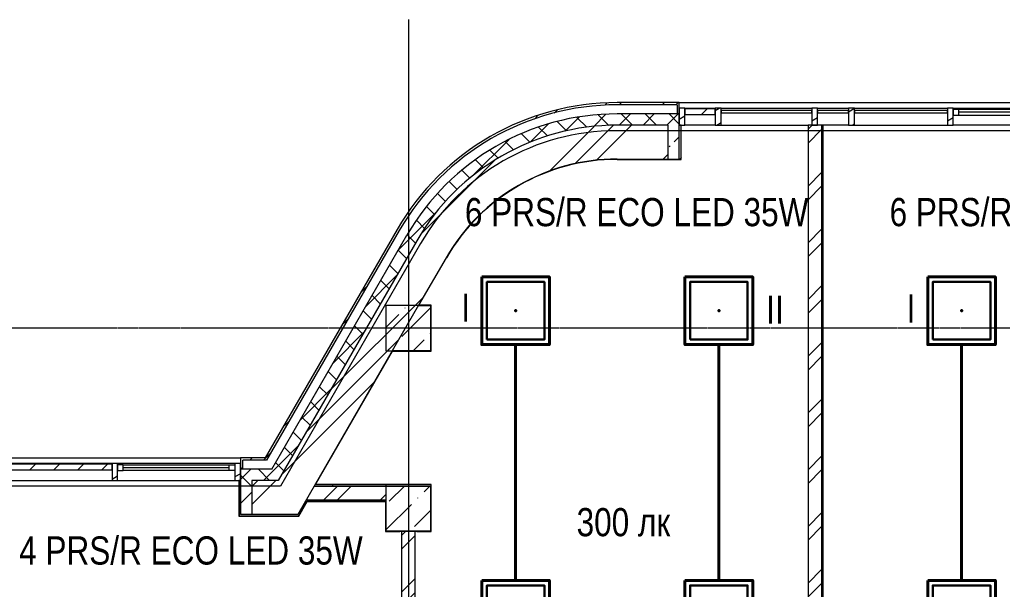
# Model space of a CAD drawing. Header units: metres. Extents: x 14298 to 227756, y -64870 to 286334.
# Drawn here: x 62619 to 71324, y -43100 to -38050 of the extents above; entities that cross this region are included whole.
import ezdxf

# ---------------------------------------------------------------- set-up
doc = ezdxf.new("R2010")
doc.units = ezdxf.units.M
doc.linetypes.add('ADSK_Линия сетки', pattern=[21, 12, -3, 3, -3])
for name, color, linetype, lineweight in [('A-DETL-MBND', 7, 'Continuous', 5), ('A-FLOR', 7, 'Continuous', 5), ('A-GLAZ', 7, 'Continuous', 5), ('A-GLAZ-CURT', 7, 'Continuous', 5), ('A-GLAZ-CWMG', 7, 'Continuous', 5), ('A-WALL', 7, 'Continuous', 5), ('A-WALL-PATT', 7, 'Continuous', 18), ('I-WALL', 7, 'Continuous', 5), ('nadpisi', 84, 'Continuous', 13), ('S-COLS', 7, 'Continuous', 5), ('S-GRID', 7, 'Continuous', 9), ('раб осв', 7, 'Continuous', 40), ('ЭЛ', 250, 'Continuous', 50)]:
    doc.layers.add(name, color=color, linetype=linetype, lineweight=lineweight)
doc.styles.add('Arial', font='arial.ttf', dxfattribs={"width": 0.8, "height": 2.5})
pattern_1 = [(45, (0, 0), (84.19025, 308.69666), [396.875, -79.375, 3.353, -76.022])]
pattern_2 = [(45, (0, 0), (-251.4472, 251.4472), []), (45, (0, 381), (-251.4472, 251.4472), [])]
pattern_3 = [(30, (0, 0), (-60, 103.92305), [])]
pattern_4 = [(45, (0, 0), (-449.013, 449.013), []), (45, (158.75, 0), (0, 898.0256), []), (45, (-158.75, 0), (0, 898.0256), [])]
pattern_5 = [(0, (0, 0), (812.8, 203.2), [33.528, -576.072, 33.528, -576.072, -3251.2]), (0, (0, 0), (812.8, 203.2), [-1219.2, 33.528, -1185.672, 33.528, -576.072, -1422.4]), (0, (0, 0), (812.8, 203.2), [-3048, 33.528, -372.872, 33.528, -982.472]), (120, (304.8, 101.6), (-582.37636, 602.30545), [33.528, -576.072, 33.528, -576.072, -3251.2]), (120, (304.8, 101.6), (-582.37636, 602.30545), [-1219.2, 33.528, -1185.672, 33.528, -576.072, -1422.4]), (120, (304.8, 101.6), (-582.37636, 602.30545), [-3048, 33.528, -372.872, 33.528, -982.472]), (240, (406.4, 508), (-230.42364, -805.50545), [33.528, -576.072, 33.528, -576.072, -3251.2]), (240, (406.4, 508), (-230.42364, -805.50545), [-1219.2, 33.528, -1185.672, 33.528, -576.072, -1422.4]), (240, (406.4, 508), (-230.42364, -805.50545), [-3048, 33.528, -372.872, 33.528, -982.472])]
pattern_6 = [(45, (0, 0), (-106.06602, 106.06602), []), (135, (0, 0), (-106.06602, -106.06602), [])]
pattern_7 = [(45, (0, 0), (38.89087, 251.0229), [300, -50, 10, -50])]

# ---------------------------------------------------------------- blocks, each defined once
blk = doc.blocks.new('КДП АПК - КР_rvt-1-1 этаж')
at = {"layer": 'S-COLS', "lineweight": 13}
h = blk.add_hatch(dxfattribs=at)
h.set_pattern_fill('FP_125', color=256, style=0, pattern_type=2)
h.set_pattern_definition(pattern_1)
h.paths.add_polyline_path([(65862.7, -40345.6), (66262.7, -40345.6), (66262.7, -39945.6), (65862.7, -39945.6)], flags=0)
h = blk.add_hatch(dxfattribs=at)
h.set_pattern_fill('FP_125', color=256, style=0, pattern_type=2)
h.set_pattern_definition(pattern_1)
h.paths.add_polyline_path([(65862.7, -41945.6), (66262.7, -41945.6), (66262.7, -41545.6), (65862.7, -41545.6), (65862.7, -41860.5)], flags=0)
at = {"layer": 'A-FLOR', "lineweight": 13}
for p, q in [((71912.7, -38395.6), (67902.7, -38395.6)), ((66170.6, -39395.6), (64929.3, -41545.6)), ((64929.3, -41545.6), (60262.7, -41545.6))]:
    blk.add_line(p, q, dxfattribs=at)
blk.add_arc((67902.7, -40395.6), 2000, 90, 150, dxfattribs=at)
at = {"layer": 'S-COLS', "lineweight": 13}
for p, q in [((66262.7, -39945.6), (65862.7, -39945.6)), ((65862.7, -39945.6), (65862.7, -40345.6)), ((66262.7, -40345.6), (66262.7, -39945.6)), ((65862.7, -40345.6), (66262.7, -40345.6)), ((66262.7, -41545.6), (65862.7, -41545.6)), ((65862.7, -41545.6), (65862.7, -41945.6)), ((66262.7, -41945.6), (66262.7, -41545.6)), ((65862.7, -41945.6), (66262.7, -41945.6))]:
    blk.add_line(p, q, dxfattribs=at)
blk = doc.blocks.new('Системная панель - С остеклением-1613775-1 этаж')
at = {"layer": 'A-GLAZ-CURT', "lineweight": 13}
for p, q in [((69637.7, -38855.6), (68833.8, -38855.6)), ((68833.8, -38855.6), (68833.8, -38875.6)), ((68833.8, -38875.6), (69637.7, -38875.6)), ((69637.7, -38875.6), (69637.7, -38855.6))]:
    blk.add_line(p, q, dxfattribs=at)
blk = doc.blocks.new('Системная панель - С остеклением-1172246-1 этаж')
at = {"layer": 'A-GLAZ-CURT', "lineweight": 13}
for p, q in [((70837.7, -38855.6), (70014.3, -38855.6)), ((70014.3, -38855.6), (70014.3, -38875.6)), ((70014.3, -38875.6), (70837.7, -38875.6)), ((70837.7, -38875.6), (70837.7, -38855.6))]:
    blk.add_line(p, q, dxfattribs=at)
blk = doc.blocks.new('M_Тент витража777 - M_Тент витража одинарное справо-2656251-1 этаж')
at = {"layer": 'A-GLAZ', "lineweight": 13}
for p, q in [((-575, -20), (-575, 30)), ((-575, 30), (-525, 30)), ((-575, 30), (-575, -20)), ((-525, 30), (-525, -20)), ((-525, 4.6), (525, 4.6)), ((525, 30), (525, -20)), ((575, 30), (525, 30)), ((575, -20), (575, 30)), ((575, -20), (575, 30)), ((-525, -20), (-575, -20)), ((525, -20), (575, -20))]:
    blk.add_line(p, q, dxfattribs=at)
at = {"layer": 'A-GLAZ'}
for p, q in [((525, 30), (-525, 30)), ((-525, -20), (525, -20))]:
    blk.add_line(p, q, dxfattribs=at)
blk = doc.blocks.new('Системная панель - С остеклением-1172248-1 этаж')
at = {"layer": 'A-GLAZ-CURT', "lineweight": 13}
for p, q in [((81961.9, -38855.6), (81687.7, -38855.6)), ((81687.7, -38855.6), (81687.7, -38875.6)), ((81687.7, -38875.6), (81961.9, -38875.6)), ((81961.9, -38875.6), (81961.9, -38855.6))]:
    blk.add_line(p, q, dxfattribs=at)
blk = doc.blocks.new('Системная панель - Сплошная-1613776-1 этаж')
at = {"layer": 'A-GLAZ-CURT'}
h = blk.add_hatch(dxfattribs=at)
h.set_pattern_fill('FP_4', color=256, style=0, pattern_type=2)
h.set_pattern_definition([(45, (0, 0), (-106.06602, 106.06602), [])])
h.paths.add_polyline_path([(68512.7, -38890.6), (68781.5, -38890.6), (68781.5, -38840.6), (68512.7, -38840.6)], flags=0)
at = {"layer": 'A-GLAZ-CURT', "lineweight": 13}
for p, q in [((68781.5, -38840.6), (68512.7, -38840.6)), ((68512.7, -38840.6), (68512.7, -38890.6)), ((68512.7, -38890.6), (68781.5, -38890.6)), ((68781.5, -38890.6), (68781.5, -38840.6))]:
    blk.add_line(p, q, dxfattribs=at)
blk = doc.blocks.new('Прямоугольный импост - 50 x 150мм-1173075-1 этаж')
at = {"layer": 'A-GLAZ-CWMG'}
h = blk.add_hatch(dxfattribs=at)
h.set_pattern_fill('FP_8', color=256, style=0, pattern_type=2)
h.set_pattern_definition([(150, (68462.65, 38865.64), (-60, -103.92305), [])])
h.paths.add_polyline_path([(0, -120), (-50, -120), (-50, 30), (0, 30)], flags=0)
at = {"layer": 'A-GLAZ-CWMG', "lineweight": 18}
for p, q in [((-50, 30), (0, 30)), ((-50, -120), (-50, 30)), ((0, 30), (0, -120)), ((0, -120), (-50, -120))]:
    blk.add_line(p, q, dxfattribs=at)
blk = doc.blocks.new('Прямоугольный импост - 50 x 150мм-1173071-1 этаж')
at = {"layer": 'A-GLAZ-CWMG'}
h = blk.add_hatch(dxfattribs=at)
h.set_pattern_fill('FP_9', color=256, style=0, pattern_type=2)
h.set_pattern_definition([(150, (69662.65, 38865.64), (-60, -103.92305), [])])
h.paths.add_polyline_path([(25, -120), (-25, -120), (-25, 30), (25, 30)], flags=0)
at = {"layer": 'A-GLAZ-CWMG', "lineweight": 18}
for p, q in [((-25, 30), (25, 30)), ((-25, -120), (-25, 30)), ((25, 30), (25, -120)), ((25, -120), (-25, -120))]:
    blk.add_line(p, q, dxfattribs=at)
blk = doc.blocks.new('Прямоугольный импост - 50 x 150мм-1173072-1 этаж')
at = {"layer": 'A-GLAZ-CWMG'}
h = blk.add_hatch(dxfattribs=at)
h.set_pattern_fill('FP_10', color=256, style=0, pattern_type=2)
h.set_pattern_definition([(150, (70862.65, 38865.64), (-60, -103.92305), [])])
h.paths.add_polyline_path([(25, -120), (-25, -120), (-25, 30), (25, 30)], flags=0)
at = {"layer": 'A-GLAZ-CWMG', "lineweight": 18}
for p, q in [((-25, 30), (25, 30)), ((-25, -120), (-25, 30)), ((25, 30), (25, -120)), ((25, -120), (-25, -120))]:
    blk.add_line(p, q, dxfattribs=at)
blk = doc.blocks.new('Прямоугольный импост - 50 x 150мм-999285-1 этаж')
at = {"layer": 'A-GLAZ-CWMG'}
for p, q in [((70887.7, -38835.7), (72037.7, -38835.7)), ((72037.7, -38985.7), (70887.7, -38985.7))]:
    blk.add_line(p, q, dxfattribs=at)
blk = doc.blocks.new('Системная панель - Сплошная-2657771-1 этаж')
at = {"layer": 'A-GLAZ-CURT'}
h = blk.add_hatch(dxfattribs=at)
h.set_pattern_fill('FP_75', color=256, style=0, pattern_type=2)
h.set_pattern_definition([(45, (-62820.15, 42015.64), (-106.06602, 106.06602), [])])
h.paths.add_polyline_path([(617.5, -25), (617.5, 25), (-617.5, 25), (-617.5, -25)], flags=0)
at = {"layer": 'A-GLAZ-CURT', "lineweight": 13}
for p, q in [((617.5, 25), (-617.5, 25)), ((-617.5, 25), (-617.5, -25)), ((617.5, -25), (617.5, 25)), ((-617.5, -25), (617.5, -25))]:
    blk.add_line(p, q, dxfattribs=at)
blk = doc.blocks.new('M_Тент витража777 - M_Тент витража одинарное справо-2657703-1 этаж')
at = {"layer": 'A-GLAZ', "lineweight": 13}
for p, q in [((-468.8, 20), (-518.8, 20)), ((-518.8, 20), (-518.8, -30)), ((-518.8, -30), (-518.8, 20)), ((-468.8, -30), (-468.8, 20)), ((468.8, -30), (468.8, 20)), ((468.8, 20), (518.8, 20)), ((518.8, 20), (518.8, -30)), ((518.8, 20), (518.8, -30)), ((-518.8, -30), (-468.8, -30)), ((-468.8, -4.6), (468.8, -4.6)), ((518.8, -30), (468.8, -30))]:
    blk.add_line(p, q, dxfattribs=at)
at = {"layer": 'A-GLAZ'}
for p, q in [((-468.8, 20), (468.8, 20)), ((468.8, -30), (-468.8, -30))]:
    blk.add_line(p, q, dxfattribs=at)
blk = doc.blocks.new('Прямоугольный импост - 50 x 150мм-2657762-1 этаж')
at = {"layer": 'A-GLAZ-CWMG'}
for p, q in [((63437.7, -41985.7), (62202.7, -41985.7)), ((62322.7, -42135.7), (63437.7, -42135.7))]:
    blk.add_line(p, q, dxfattribs=at)
blk = doc.blocks.new('Прямоугольный импост - 50 x 150мм-1443327-1 этаж')
at = {"layer": 'A-GLAZ-CWMG'}
for p, q in [((64525.2, -41985.7), (63487.7, -41985.7)), ((63487.7, -42135.7), (64525.2, -42135.7))]:
    blk.add_line(p, q, dxfattribs=at)
blk = doc.blocks.new('Прямоугольный импост - 50 x 150мм-1173117-1 этаж')
at = {"layer": 'A-GLAZ-CWMG'}
h = blk.add_hatch(dxfattribs=at)
h.set_pattern_fill('FP_76', color=256, style=0, pattern_type=2)
h.set_pattern_definition([(330, (-64575.16, -42015.64), (60, 103.92305), [])])
h.paths.add_polyline_path([(-50, 120), (0, 120), (0, -30), (-50, -30)], flags=0)
at = {"layer": 'A-GLAZ-CWMG', "lineweight": 18}
for p, q in [((-50, -30), (-50, 120)), ((-50, 120), (0, 120)), ((0, 120), (0, -30)), ((0, -30), (-50, -30))]:
    blk.add_line(p, q, dxfattribs=at)
blk = doc.blocks.new('Прямоугольный импост - 50 x 150мм-V53-1 этаж')
at = {"layer": 'A-GLAZ-CWMG'}
h = blk.add_hatch(dxfattribs=at)
h.set_pattern_fill('FP_79', color=256, style=0, pattern_type=2)
h.set_pattern_definition([(330, (-63462.65, -42015.64), (60, 103.92305), [])])
h.paths.add_polyline_path([(25, 120), (25, -30), (-25, -30), (-25, 120)], flags=0)
at = {"layer": 'A-GLAZ-CWMG', "lineweight": 18}
for p, q in [((-25, -30), (-25, 120)), ((-25, 120), (25, 120)), ((25, 120), (25, -30)), ((25, -30), (-25, -30))]:
    blk.add_line(p, q, dxfattribs=at)
blk = doc.blocks.new('ARS.R UNI LED')
at = {"color": 5, "lineweight": 30, "ltscale": 100}
blk.add_lwpolyline([(2913222.7, 2072748.5), (2913732.7, 2072748.5), (2913732.7, 2073258.5), (2913222.7, 2073258.5)], close=True, dxfattribs=at)
at = {"color": 0, "lineweight": 40, "ltscale": 100}
blk.add_point((2913477.7, 2073003.5), dxfattribs=at)
at = {"layer": 'ЭЛ', "color": 5, "lineweight": 40, "ltscale": 10}
blk.add_lwpolyline([(2913177.7, 2073303.5), (2913777.7, 2073303.5), (2913777.7, 2072703.5), (2913177.7, 2072703.5)], close=True, dxfattribs=at)

msp = doc.modelspace()

# ---------------------------------------------------------------- hatches: boundary and pattern name
at = {"layer": 'A-GLAZ-CWMG', "lineweight": 15}
h = msp.add_hatch(dxfattribs=at)
h.set_pattern_fill('FP_5', color=256, style=0, pattern_type=2)
h.set_pattern_definition(pattern_3)
h.paths.add_polyline_path([(68781.4966, -38985.6677), (68833.7811, -38985.6677), (68833.7811, -38835.6677), (68781.4966, -38835.6677)], flags=0)
h = msp.add_hatch(dxfattribs=at)
h.set_pattern_fill('FP_5', color=256, style=0, pattern_type=2)
h.set_pattern_definition(pattern_3)
h.paths.add_polyline_path([(69961.9076, -38985.6677), (70014.3111, -38985.6677), (70014.3111, -38835.6677), (69961.9076, -38835.6677)], flags=0)
at = {"layer": 'A-WALL-PATT', "lineweight": 15}
h = msp.add_hatch(dxfattribs=at)
h.set_pattern_fill('FP_1', color=256, style=0, pattern_type=2)
h.set_pattern_definition(pattern_2)
h.paths.add_polyline_path([(65981.01, -39920.6443), (66069.7342, -39779.4406), (66168.7625, -39645.262), (66277.541, -39518.8591), (66395.4615, -39400.9386), (66521.8644, -39292.1601), (66656.0429, -39193.1318), (66797.2467, -39104.4077), (66944.6859, -39026.4837), (67097.5362, -38959.7958), (67256.2484, -38904.3671), (67416.025, -38861.5551), (67579.8824, -38830.5516), (67745.5986, -38811.8798), (67912.2467, -38805.6443), (67912.2467, -38785.6443), (67744.104, -38791.9358), (67576.9016, -38810.775), (67411.5746, -38842.0565), (67249.0475, -38885.6055), (67090.2294, -38941.1784), (66936.0083, -39008.4644), (66787.2467, -39087.0871), (66644.7765, -39176.6071), (66509.3946, -39276.5235), (66381.858, -39386.2776), (66262.88, -39505.2556), (66153.1258, -39632.7922), (66053.2094, -39768.1742), (65963.6895, -39910.6443)], flags=0)
h = msp.add_hatch(dxfattribs=at)
h.set_pattern_fill('FP_1', color=256, style=0, pattern_type=2)
h.set_pattern_definition(pattern_2)
h.paths.add_polyline_path([(68442.6532, -38885.6443), (68462.6532, -38885.6443), (68462.6532, -38785.6443), (67912.2467, -38785.6443), (67912.2467, -38805.6443), (68442.6532, -38805.6443)], flags=0)
at = {"layer": 'A-WALL-PATT', "lineweight": 15, "true_color": 0x787878}
h = msp.add_hatch(dxfattribs=at)
h.set_pattern_fill('FP_114', color=8, style=0, pattern_type=2)
h.set_pattern_definition(pattern_6)
h.paths.add_polyline_path([(66136.8946, -40010.6443), (66218.4572, -39880.8382), (66309.4921, -39757.4902), (66409.4903, -39641.2902), (66517.8926, -39532.888), (66634.0926, -39432.8898), (66757.4406, -39341.8548), (66887.2467, -39260.2922), (67022.785, -39188.6581), (67163.2976, -39127.3531), (67307.9986, -39076.7201), (67456.0788, -39037.0421), (67606.71, -39008.5411), (67759.05, -38991.3765), (67912.2467, -38985.6443), (67912.2467, -38885.6443), (67751.577, -38891.6561), (67591.8058, -38909.658), (67433.8267, -38939.5493), (67278.523, -38981.1628), (67126.7635, -39034.2657), (66979.3966, -39098.5612), (66837.2467, -39173.6897), (66701.1086, -39259.2309), (66571.7436, -39354.7066), (66449.8753, -39459.5828), (66336.1852, -39573.2729), (66231.309, -39695.1412), (66135.8333, -39824.5062), (66050.2921, -39960.6443)], flags=0)
h = msp.add_hatch(dxfattribs=at)
h.set_pattern_fill('FP_114', color=8, style=0, pattern_type=2)
h.set_pattern_definition(pattern_6)
h.paths.add_polyline_path([(68462.6532, -38985.6443), (68462.6532, -38885.6443), (67912.2467, -38885.6443), (67912.2467, -38985.6443), (68362.6532, -38985.6443)], flags=0)
at = {"layer": 'A-WALL-PATT', "lineweight": 15}
h = msp.add_hatch(dxfattribs=at)
h.set_pattern_fill('FP_2', color=256, style=0, pattern_type=2)
h.set_pattern_definition(pattern_4)
h.paths.add_polyline_path([(66396.7022, -40160.6443), (66472.0249, -40041.531), (66556.688, -39928.8649), (66650.1424, -39823.3767), (66751.782, -39725.7505), (66860.9477, -39636.6195), (66976.9315, -39556.5617), (67098.9811, -39486.0963), (67226.3051, -39425.6803), (67358.0777, -39375.7055), (67493.4443, -39336.4961), (67631.5269, -39308.3064), (67785.1267, -39290.7671), (67912.2467, -39285.6443), (67912.2467, -38985.6443), (67759.05, -38991.3765), (67606.71, -39008.5411), (67456.0788, -39037.0421), (67307.9986, -39076.7201), (67163.2976, -39127.3531), (67022.785, -39188.6581), (66887.2467, -39260.2922), (66757.4406, -39341.8548), (66634.0926, -39432.8898), (66517.8926, -39532.888), (66409.4903, -39641.2902), (66309.4921, -39757.4902), (66218.4572, -39880.8382), (66136.8946, -40010.6443), (66265.8379, -40085.0898)], flags=0)
h = msp.add_hatch(dxfattribs=at)
h.set_pattern_fill('FP_2', color=256, style=0, pattern_type=2)
h.set_pattern_definition(pattern_4)
h.paths.add_polyline_path([(68362.6532, -39285.6443), (68362.6532, -38985.6443), (67912.2467, -38985.6443), (67912.2467, -39285.6443)], flags=0)
h = msp.add_hatch(dxfattribs=at)
h.set_pattern_fill('FP_81', color=256, style=0, pattern_type=2)
h.set_pattern_definition(pattern_5)
h.paths.add_polyline_path([(68477.6532, -39288.6443), (68477.6532, -38985.6677), (68462.6532, -38985.6677), (68462.6532, -39288.6443)], flags=0)
h = msp.add_hatch(dxfattribs=at)
h.set_pattern_fill('FP_1', color=256, style=0, pattern_type=2)
h.set_pattern_definition(pattern_2)
h.paths.add_polyline_path([(69722.6532, -47365.6443), (69722.6532, -44926.5899), (69602.6532, -44926.5899), (69602.6532, -47365.6443)])
h.paths.add_polyline_path([(69672.6532, -44925.6443), (69722.6532, -44925.6443), (69722.6532, -38985.6443), (69602.6532, -38985.6443), (69602.6532, -44925.6443)])
h = msp.add_hatch(dxfattribs=at)
h.set_pattern_fill('FP_81', color=256, style=0, pattern_type=2)
h.set_pattern_definition(pattern_5)
h.paths.add_polyline_path([(69734.6532, -47365.6443), (69734.6532, -45935.6443), (69722.6532, -45935.6443), (69722.6532, -47365.6443)], flags=0)
h.paths.add_polyline_path([(69734.6532, -44925.6443), (69734.6532, -38985.6677), (69722.6532, -38985.6677), (69722.6532, -44925.6443)], flags=0)
h = msp.add_hatch(dxfattribs=at)
h.set_pattern_fill('FP_81', color=256, style=0, pattern_type=2)
h.set_pattern_definition(pattern_5)
h.paths.add_polyline_path([(69737.6532, -47353.6443), (69737.6532, -45935.6443), (69734.6532, -45935.6443), (69734.6532, -47353.6443)], flags=0)
h.paths.add_polyline_path([(69737.6532, -44925.6443), (69737.6532, -38985.6677), (69734.6532, -38985.6677), (69734.6532, -44925.6443)], flags=0)
h = msp.add_hatch(dxfattribs=at)
h.set_pattern_fill('FP_127', color=256, style=0, pattern_type=2)
h.set_pattern_definition(pattern_7)
h.paths.add_polyline_path([(68362.6532, -39285.6443), (68462.6532, -39285.6443), (68462.6532, -39035.6443), (68362.6532, -39035.6443)], flags=0)
h = msp.add_hatch(dxfattribs=at)
h.set_pattern_fill('FP_81', color=256, style=0, pattern_type=2)
h.set_pattern_definition(pattern_5)
h.paths.add_polyline_path([(66399.3003, -40162.1443), (66474.4939, -40043.2352), (66559.0118, -39930.7622), (66652.306, -39825.4548), (66753.7714, -39727.996), (66862.7499, -39639.0178), (66978.5349, -39559.0972), (67100.3753, -39488.7526), (67227.481, -39428.4402), (67359.0277, -39378.5511), (67494.1622, -39339.409), (67632.0082, -39311.2675), (67785.1267, -39293.7671), (67912.2467, -39288.6443), (67912.2467, -39285.6443), (67771.4302, -39291.319), (67631.5269, -39308.3064), (67493.4443, -39336.4961), (67358.0777, -39375.7055), (67226.3051, -39425.6803), (67098.9811, -39486.0963), (66976.9315, -39556.5617), (66860.9477, -39636.6195), (66747.3516, -39730.006), (66650.1424, -39823.3767), (66556.688, -39928.8649), (66472.0249, -40041.531), (66396.7022, -40160.6443)], flags=0)
h = msp.add_hatch(dxfattribs=at)
h.set_pattern_fill('FP_1', color=256, style=0, pattern_type=2)
h.set_pattern_definition(pattern_2)
h.paths.add_polyline_path([(64817.6492, -41935.6443), (65981.01, -39920.6443), (65963.6895, -39910.6443), (64794.5552, -41935.6443)], flags=0)
h = msp.add_hatch(dxfattribs=at)
h.set_pattern_fill('FP_2', color=256, style=0, pattern_type=2)
h.set_pattern_definition(pattern_4)
h.paths.add_polyline_path([(65083.2303, -42435.6443), (66396.7022, -40160.6443), (66136.8946, -40010.6443), (64736.8201, -42435.6443)], flags=0)
at = {"layer": 'A-WALL-PATT', "lineweight": 15, "true_color": 0x787878}
h = msp.add_hatch(dxfattribs=at)
h.set_pattern_fill('FP_114', color=8, style=0, pattern_type=2)
h.set_pattern_definition(pattern_6)
h.paths.add_polyline_path([(64967.7602, -42035.6443), (66136.8946, -40010.6443), (66050.2921, -39960.6443), (64852.2902, -42035.6443)], flags=0)
at = {"layer": 'A-WALL-PATT', "lineweight": 15}
h = msp.add_hatch(dxfattribs=at)
h.set_pattern_fill('FP_81', color=256, style=0, pattern_type=2)
h.set_pattern_definition(pattern_5)
h.paths.add_polyline_path([(65234.4961, -42173.6443), (65237.9602, -42173.6443), (65923.8523, -40985.6443), (65920.3882, -40985.6443), (65415.2851, -41860.5085)], flags=0)
h = msp.add_hatch(dxfattribs=at)
h.set_pattern_fill('FP_1', color=256, style=0, pattern_type=2)
h.set_pattern_definition(pattern_2)
h.paths.add_polyline_path([(64595.1621, -42035.6443), (64595.1621, -41955.6443), (64806.1022, -41955.6443), (64817.6492, -41935.6443), (64575.1621, -41935.6443), (64575.1621, -42035.6443)], flags=0)
at = {"layer": 'A-WALL-PATT', "lineweight": 15, "true_color": 0x787878}
h = msp.add_hatch(dxfattribs=at)
h.set_pattern_fill('FP_114', color=8, style=0, pattern_type=2)
h.set_pattern_definition(pattern_6)
h.paths.add_polyline_path([(64675.1621, -42135.6443), (64910.0252, -42135.6443), (64967.7602, -42035.6443), (64575.1621, -42035.6443), (64575.1621, -42135.6443), (64611.8568, -42135.6443)], flags=0)
h = msp.add_hatch(dxfattribs=at)
h.set_pattern_fill('FP_114', color=8, style=0, pattern_type=2)
h.set_pattern_definition(pattern_6)
h.paths.add_polyline_path([(64575.1621, -42185.6443), (64675.1621, -42185.6443), (64675.1621, -42135.6443), (64575.1621, -42135.6443)], flags=0)
at = {"layer": 'A-WALL-PATT', "lineweight": 15}
h = msp.add_hatch(dxfattribs=at)
h.set_pattern_fill('FP_127', color=256, style=0, pattern_type=2)
h.set_pattern_definition(pattern_7)
h.paths.add_polyline_path([(64575.1621, -42435.6443), (64675.1621, -42435.6443), (64675.1621, -42185.6443), (64575.1621, -42185.6443)], flags=0)
h = msp.add_hatch(dxfattribs=at)
h.set_pattern_fill('FP_2', color=256, style=0, pattern_type=2)
h.set_pattern_definition(pattern_4)
h.paths.add_polyline_path([(64675.1621, -42435.6443), (64736.8201, -42435.6443), (64910.0252, -42135.6443), (64675.1621, -42135.6443), (64675.1621, -42215.5923)], flags=0)
h = msp.add_hatch(dxfattribs=at)
h.set_pattern_fill('FP_1', color=256, style=0, pattern_type=2)
h.set_pattern_definition(pattern_2)
h.paths.add_polyline_path([(65669.6134, -42305.6443), (65862.6532, -42305.6443), (65862.6532, -42185.6443), (65227.5679, -42185.6443), (65158.2858, -42305.6443)], flags=0)
h = msp.add_hatch(dxfattribs=at)
h.set_pattern_fill('FP_81', color=256, style=0, pattern_type=2)
h.set_pattern_definition(pattern_5)
h.paths.add_polyline_path([(65231.032, -42185.6443), (65862.6532, -42185.6443), (65862.6532, -42173.6443), (65234.4961, -42173.6443), (65227.5679, -42185.6443)], flags=0)
h = msp.add_hatch(dxfattribs=at)
h.set_pattern_fill('FP_1', color=256, style=0, pattern_type=2)
h.set_pattern_definition(pattern_2)
h.paths.add_polyline_path([(66122.6532, -47085.6443), (66122.6532, -42585.6443), (66002.6532, -42585.6443), (66002.6532, -47085.6443)], flags=0)

# ---------------------------------------------------------------- linework, layer by layer
at = {"layer": 'A-DETL-MBND', "lineweight": 15}
for p, q in [((68462.6532, -38785.6443), (72037.6532, -38785.6443)), ((68833.7811, -38835.6677), (69637.6532, -38835.6677)), ((70014.3111, -38835.6677), (70837.6532, -38835.6677)), ((68833.7811, -38985.6677), (69602.6532, -38985.6677)), ((70014.3111, -38985.6677), (70837.6532, -38985.6677)), ((60262.6532, -41935.6443), (64575.1621, -41935.6443))]:
    msp.add_line(p, q, dxfattribs=at)
at = {"layer": 'A-FLOR', "lineweight": 15}
for p, q in [((66002.6532, -42585.6443), (65987.6532, -42585.6443)), ((66137.6532, -42585.6443), (66122.6532, -42585.6443))]:
    msp.add_line(p, q, dxfattribs=at)
at = {"layer": 'A-GLAZ-CWMG', "lineweight": 15}
for p, q in [((68512.6532, -38835.6677), (68781.4966, -38835.6677)), ((68833.7811, -38835.6677), (68781.4966, -38835.6677)), ((68781.4966, -38835.6677), (68781.4966, -38985.6677)), ((68833.7811, -38985.6677), (68833.7811, -38835.6677)), ((69687.6532, -38835.6677), (69961.9076, -38835.6677)), ((70014.3111, -38835.6677), (69961.9076, -38835.6677)), ((69961.9076, -38835.6677), (69961.9076, -38985.6677)), ((70014.3111, -38985.6677), (70014.3111, -38835.6677)), ((68781.4966, -38985.6677), (68512.6532, -38985.6677)), ((68781.4966, -38985.6677), (68833.7811, -38985.6677)), ((69961.9076, -38985.6677), (69737.6532, -38985.6677)), ((69961.9076, -38985.6677), (70014.3111, -38985.6677))]:
    msp.add_line(p, q, dxfattribs=at)
at = {"layer": 'A-WALL', "lineweight": 15}
for p, q in [((68442.6532, -38805.6443), (67912.2467, -38805.6443)), ((68442.6532, -38805.6443), (68442.6532, -38885.6443)), ((68462.6532, -38885.6443), (67912.2467, -38885.6443)), ((68362.6532, -38985.6443), (67912.2467, -38985.6443)), ((68362.6532, -39285.6443), (68362.6532, -38985.6443)), ((68462.6532, -39285.6443), (68462.6532, -38985.6443)), ((68477.6532, -38985.6677), (68462.6532, -38985.6677)), ((68477.6532, -39288.6443), (68477.6532, -38985.6677)), ((69722.6532, -38985.6443), (69602.6532, -38985.6443)), ((69602.6532, -38985.6443), (69602.6532, -45935.6443)), ((69722.6532, -38985.6443), (69722.6532, -45935.6443)), ((69737.6532, -38985.6677), (69722.6532, -38985.6677)), ((69734.6532, -44925.6443), (69734.6532, -38985.6677)), ((69737.6532, -45935.6443), (69737.6532, -38985.6677)), ((68462.6532, -39035.6443), (68362.6532, -39035.6443)), ((67912.2467, -39285.6443), (68462.6532, -39285.6443)), ((67912.2467, -39288.6443), (68477.6532, -39288.6443)), ((65981.01, -39920.6443), (64806.1022, -41955.6443)), ((64852.2902, -42035.6443), (66050.2921, -39960.6443)), ((66136.8946, -40010.6443), (64910.0252, -42135.6443)), ((66396.7022, -40160.6443), (66153.0604, -40582.6443)), ((66156.5245, -40582.6443), (66399.3003, -40162.1443)), ((66396.7022, -40160.6443), (66396.7022, -40160.6443)), ((66153.0604, -40582.6443), (65920.3882, -40985.6443)), ((66151.3283, -40585.6443), (66262.6532, -40585.6443)), ((66265.6532, -40582.6443), (66156.5245, -40582.6443)), ((66262.6532, -40585.6443), (66262.6532, -40985.6443)), ((66265.6532, -40988.6443), (66265.6532, -40582.6443)), ((65920.3882, -40985.6443), (65083.2303, -42435.6443)), ((65239.6922, -42170.6443), (65922.1203, -40988.6443)), ((66262.6532, -40985.6443), (65920.3882, -40985.6443)), ((65922.1203, -40988.6443), (66265.6532, -40988.6443)), ((64852.2902, -42035.6443), (64575.1621, -42035.6443)), ((64806.1022, -41955.6443), (64595.1621, -41955.6443)), ((64595.1621, -42035.6443), (64595.1621, -41955.6443)), ((64575.1621, -42135.6677), (64560.1621, -42135.6677)), ((64560.1621, -42135.6677), (64560.1621, -42450.6443)), ((64563.1621, -42135.6677), (64563.1621, -42450.6443)), ((64575.1621, -42135.6443), (64575.1621, -42435.6443)), ((64675.1621, -42185.6443), (64575.1621, -42185.6443)), ((64910.0252, -42135.6443), (64675.1621, -42135.6443)), ((64675.1621, -42135.6443), (64675.1621, -42435.6443)), ((65227.5679, -42185.6443), (65862.6532, -42185.6443)), ((65862.6532, -42173.6443), (65234.4961, -42173.6443)), ((66265.6532, -42170.6443), (65239.6922, -42170.6443)), ((65862.6532, -42170.6443), (65862.6532, -42585.6443)), ((65862.6532, -42185.6443), (66262.6532, -42185.6443)), ((66262.6532, -42185.6443), (66262.6532, -42585.6443)), ((66265.6532, -42588.6443), (66265.6532, -42170.6443)), ((65090.1585, -42447.6443), (65165.214, -42317.6443)), ((65091.8905, -42450.6443), (65166.9461, -42320.6443)), ((65158.2858, -42305.6443), (65862.6532, -42305.6443)), ((65165.214, -42317.6443), (65862.6532, -42317.6443)), ((65166.9461, -42320.6443), (65859.6532, -42320.6443)), ((65859.6532, -42320.6443), (65859.6532, -42588.6443)), ((64560.1621, -42450.6443), (65091.8905, -42450.6443)), ((65083.2303, -42435.6443), (64575.1621, -42435.6443)), ((64575.1621, -42447.6443), (65090.1585, -42447.6443)), ((64575.1621, -42447.6443), (64575.1621, -42450.6443)), ((65859.6532, -42588.6443), (65987.6532, -42588.6443)), ((65987.6532, -42585.6443), (65862.6532, -42585.6443)), ((66122.6532, -42585.6443), (66002.6532, -42585.6443)), ((66002.6532, -42585.6443), (66002.6532, -47085.6443)), ((66122.6532, -47082.6443), (66122.6532, -42585.6443)), ((66262.6532, -42585.6443), (66137.6532, -42585.6443)), ((66137.6532, -42588.6443), (66265.6532, -42588.6443))]:
    msp.add_line(p, q, dxfattribs=at)
for radius in [2230, 2150, 2150, 2050, 2050, 1750, 1750, 1747]:
    msp.add_arc((67912.2467, -41035.6443), radius, 90, 149.9999991, dxfattribs=at)
at = {"layer": 'I-WALL', "lineweight": 15}
for p, q in [((68462.6532, -38785.6443), (67912.2467, -38785.6443)), ((68462.6532, -38985.6443), (68462.6532, -38785.6443)), ((65963.6895, -39910.6443), (64794.5552, -41935.6443)), ((64575.1621, -41935.6443), (64575.1621, -42135.6443)), ((64794.5552, -41935.6443), (64575.1621, -41935.6443))]:
    msp.add_line(p, q, dxfattribs=at)
msp.add_arc((67912.2467, -41035.6443), 2250, 90, 149.9999991, dxfattribs=at)
at = {"layer": 'S-GRID', "linetype": 'ADSK_Линия сетки', "lineweight": 15}
for p, q in [((66062.6532, -38050.2658), (66062.6532, -64052.4737)), ((95458.7083, -40785.6443), (29247.2594, -40785.6443))]:
    msp.add_line(p, q, dxfattribs=at)
at = {"layer": 'раб осв', "color": 0, "lineweight": 40}
for points in [[(67012.6568, -40930.6417), (67012.6568, -43020.6417)], [(68812.6568, -43020.6417), (68812.6568, -40930.6417)], [(70962.4506, -43020.6417), (70962.4506, -40930.6417)]]:
    msp.add_lwpolyline(points, dxfattribs=at)

# ---------------------------------------------------------------- block references
at = {"lineweight": 13}
msp.add_blockref('КДП АПК - КР_rvt-1-1 этаж', (0, -639.2559), dxfattribs=at)
at = {"layer": 'A-GLAZ', "lineweight": 15, "rotation": 180}
msp.add_blockref('M_Тент витража777 - M_Тент витража одинарное справо-2656251-1 этаж', (71462.6532, -38865.6443), dxfattribs=at)
at = {"layer": 'A-GLAZ', "lineweight": 15}
msp.add_blockref('M_Тент витража777 - M_Тент витража одинарное справо-2657703-1 этаж', (64006.4076, -42015.6443), dxfattribs=at)
at = {"layer": 'A-GLAZ-CURT', "lineweight": 15}
for name, p in [('Системная панель - Сплошная-1613776-1 этаж', (0, 0)), ('Системная панель - С остеклением-1613775-1 этаж', (0, 0)), ('Системная панель - С остеклением-1172248-1 этаж', (-12000, 0)), ('Системная панель - С остеклением-1172246-1 этаж', (0, 0)), ('Системная панель - Сплошная-2657771-1 этаж', (62820.1532, -42015.6443))]:
    msp.add_blockref(name, p, dxfattribs=at)
at = {"layer": 'A-GLAZ-CWMG', "lineweight": 15, "extrusion": (0, 0, -1)}
for name, p in [('Прямоугольный импост - 50 x 150мм-1173075-1 этаж', (-68462.6532, -38865.6443)), ('Прямоугольный импост - 50 x 150мм-1173071-1 этаж', (-69662.6532, -38865.6443)), ('Прямоугольный импост - 50 x 150мм-1173072-1 этаж', (-70862.6532, -38865.6443))]:
    msp.add_blockref(name, p, dxfattribs=at)
at = {"layer": 'A-GLAZ-CWMG', "lineweight": 15}
for name in ['Прямоугольный импост - 50 x 150мм-999285-1 этаж', 'Прямоугольный импост - 50 x 150мм-2657762-1 этаж', 'Прямоугольный импост - 50 x 150мм-1443327-1 этаж']:
    msp.add_blockref(name, (0, 0), dxfattribs=at)
at = {"layer": 'A-GLAZ-CWMG', "lineweight": 15, "extrusion": (0, 0, -1), "rotation": 180}
for name, p in [('Прямоугольный импост - 50 x 150мм-V53-1 этаж', (-63462.6532, -42015.6443)), ('Прямоугольный импост - 50 x 150мм-1173117-1 этаж', (-64575.1621, -42015.6443))]:
    msp.add_blockref(name, p, dxfattribs=at)
at = {"layer": 'раб осв', "color": 0, "lineweight": 40, "ltscale": 100}
for p in [(-2846465.0482, -2113634.1908), (-2844665.0482, -2113634.1908), (-2842515.2545, -2113634.1908), (-2846465.0482, -2116324.1908), (-2844665.0482, -2116324.1908), (-2842515.2545, -2116324.1908)]:
    msp.add_blockref('ARS.R UNI LED', p, dxfattribs=at)

# ---------------------------------------------------------------- texts
at = {"layer": 'nadpisi', "color": 7, "char_height": 250, "style": 'Arial'}
for s, insert, width, attachment_point in [('6 PRS/R ECO LED 35W', (68084.616, -39758.0634), 3236.76957, 5), ('6 PRS/R ECO LED 35W', (71846.3531, -39758.0634), 3236.76957, 5), ('I', (66531.3599, -40478.915), 130.841471, 1), ('II', (69232.4181, -40496.4142), 130.841471, 1), ('I', (70476.0349, -40485.8008), 130.841471, 1), ('300 лк', (67552.6914, -42379.7544), 1402.065175, 1), ('4 PRS/R ECO LED 35W ', (64136.5494, -42757.4337), 3236.76957, 5)]:
    msp.add_mtext(s, dxfattribs=dict(at, insert=insert, width=width, attachment_point=attachment_point))

doc.saveas('drawing.dxf')
